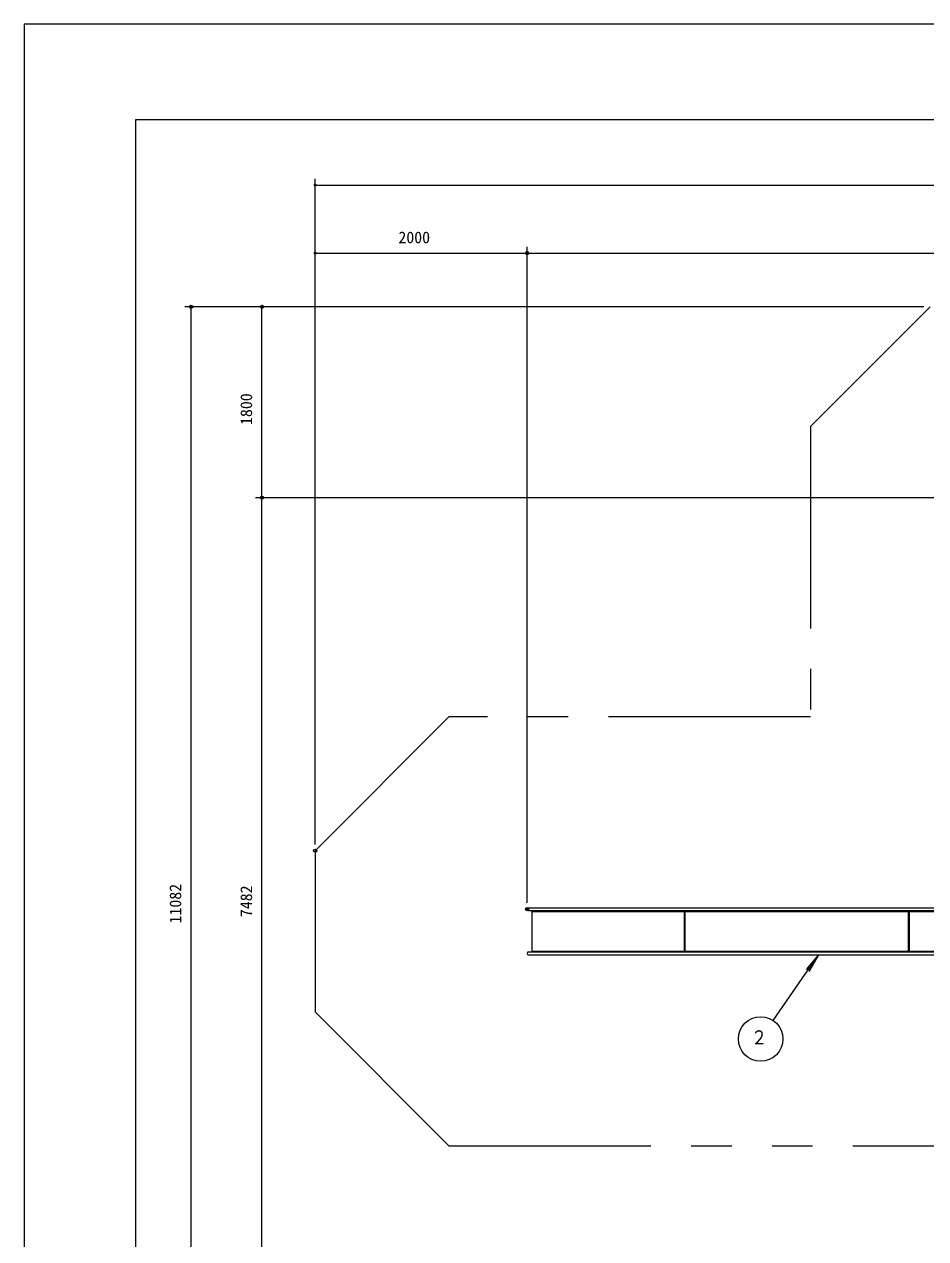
# Model space of a CAD drawing. Units: millimetres on the paper, scale 1:60. Extents: x 0 to 420, y -297 to 594.
# Drawn here: x 0 to 141.7, y 403.1 to 594 of the extents above; entities that cross this region are included whole.
import ezdxf
from ezdxf.enums import TextEntityAlignment as Align

# ---------------------------------------------------------------- set-up
doc = ezdxf.new("R2010")
doc.units = ezdxf.units.MM
doc.header["$PDMODE"] = 32
doc.header["$PDSIZE"] = 0.5
doc.linetypes.add('USER3', pattern=[63.5, 31.75, -6.35, 6.35, -6.35, 6.35, -6.35])
doc.layers.add('DEFPOINTS_3', color=7, linetype='Continuous', lineweight=9)
doc.layers.add('LY_1', color=7, linetype='Continuous', lineweight=9)
doc.styles.add('ＭＳ ゴシック', font='')
doc.styles.get('ＭＳ ゴシック').set_extended_font_data('MS Gothic')

# ---------------------------------------------------------------- blocks, each defined once
blk = doc.blocks.new('-000-_DOTSMALL')
at = {"color": 7, "linetype": 'Continuous', "lineweight": 9}
blk.add_circle((0, 0), 0.0625, dxfattribs=at)
blk.add_circle((0, 0), 0.0625, dxfattribs=at)

msp = doc.modelspace()

# ---------------------------------------------------------------- linework, layer by layer
at = {"layer": 'DEFPOINTS_3'}
for p, q in [((420, 594), (0, 594)), ((0, 594), (0, 297))]:
    msp.add_line(p, q, dxfattribs=at)
at = {"layer": 'LY_1'}
for p, q in [((17.5, 579), (17.5, 312)), ((402.5, 579), (17.5, 579)), ((79.269, 455.148), (170.358, 455.148)), ((79.269, 454.695), (170.358, 454.695)), ((79.836, 448.195), (79.836, 454.695)), ((79.92, 454.578), (169.773, 454.578)), ((103.753, 448.312), (103.753, 454.578)), ((103.886, 448.312), (103.886, 454.578)), ((139.011, 448.312), (139.011, 454.578)), ((139.133, 448.312), (139.133, 454.578)), ((79.269, 448.195), (170.358, 448.195)), ((79.269, 447.742), (170.358, 447.742)), ((79.92, 448.312), (169.773, 448.312))]:
    msp.add_line(p, q, dxfattribs=at)
at = {"layer": 'LY_1', "lineweight": 18}
for p, q in [((45.709, 465.108), (45.709, 569.701)), ((45.709, 568.701), (267.727, 568.701)), ((45.709, 558.039), (79.043, 558.039)), ((79.043, 455.922), (79.043, 559.039)), ((79.043, 558.039), (237.727, 558.039)), ((141.406, 549.597), (25.22, 549.597)), ((26.22, 364.901), (26.22, 549.597)), ((37.359, 519.597), (37.359, 549.597)), ((154.712, 519.597), (36.359, 519.597)), ((37.359, 394.901), (37.359, 519.597)), ((117.72, 437.403), (124.814, 447.742)), ((124.814, 447.742), (122.907, 445.425)), ((124.814, 447.742), (123.338, 445.129))]:
    msp.add_line(p, q, dxfattribs=at)
at = {"layer": 'LY_1', "linetype": 'USER3', "lineweight": 18}
for p, q in [((142.406, 549.597), (123.587, 530.779)), ((123.587, 530.779), (123.587, 485.148)), ((66.749, 485.148), (45.709, 464.108)), ((123.587, 485.148), (66.749, 485.148)), ((45.709, 464.108), (45.709, 438.781)), ((45.709, 438.781), (66.749, 417.742)), ((66.749, 417.742), (153.259, 417.742))]:
    msp.add_line(p, q, dxfattribs=at)
at = {"layer": 'LY_1', "lineweight": 18}
msp.add_circle((115.74, 434.517), 3.5, dxfattribs=at)
at = {"layer": 'LY_1'}
for centre, radius, start, end in [((79.269, 454.922), 0.227, 90, 270), ((79.92, 454.662), 0.0833, 180, 270), ((79.269, 447.968), 0.227, 90, 270), ((79.92, 448.228), 0.0833, 90, 180)]:
    msp.add_arc(centre, radius, start, end, dxfattribs=at)
for p in [(79.043, 558.039), (26.22, 549.597), (37.359, 549.597), (37.359, 519.597), (45.709, 464.108), (45.709, 464.108), (79.043, 454.922), (79.043, 454.922)]:
    msp.add_point(p, dxfattribs=at)

# ---------------------------------------------------------------- block references
at = {"layer": 'LY_1', "xscale": 2.32, "yscale": 2.32}
for p, rotation in [((45.709, 568.701), 180), ((45.709, 558.039), 180), ((79.043, 558.039), 180), ((26.22, 549.597), 90), ((37.359, 549.597), 90), ((37.359, 519.597), 90), ((37.359, 519.597), 270)]:
    msp.add_blockref('-000-_DOTSMALL', p, dxfattribs=dict(at, rotation=rotation))
msp.add_blockref('-000-_DOTSMALL', (79.043, 558.039), dxfattribs=at)

# ---------------------------------------------------------------- texts
at = {"layer": 'LY_1', "style": 'ＭＳ ゴシック'}
msp.add_text('2000', height=1.833, dxfattribs=at).set_placement((58.799, 559.039), align=Align.BOTTOM_LEFT)
for s, p in [('1800', (36.359, 531.018)), ('11082', (25.22, 452.67)), ('7482', (36.359, 453.666))]:
    msp.add_text(s, height=1.833, rotation=90, dxfattribs=at).set_placement(p, align=Align.BOTTOM_LEFT)
at = {"layer": 'LY_1', "style": 'ＭＳ ゴシック', "width": 0.85}
msp.add_text('２', height=2.199, dxfattribs=at).set_placement((114.24, 433.017), align=Align.BOTTOM_LEFT)

doc.saveas('drawing.dxf')
